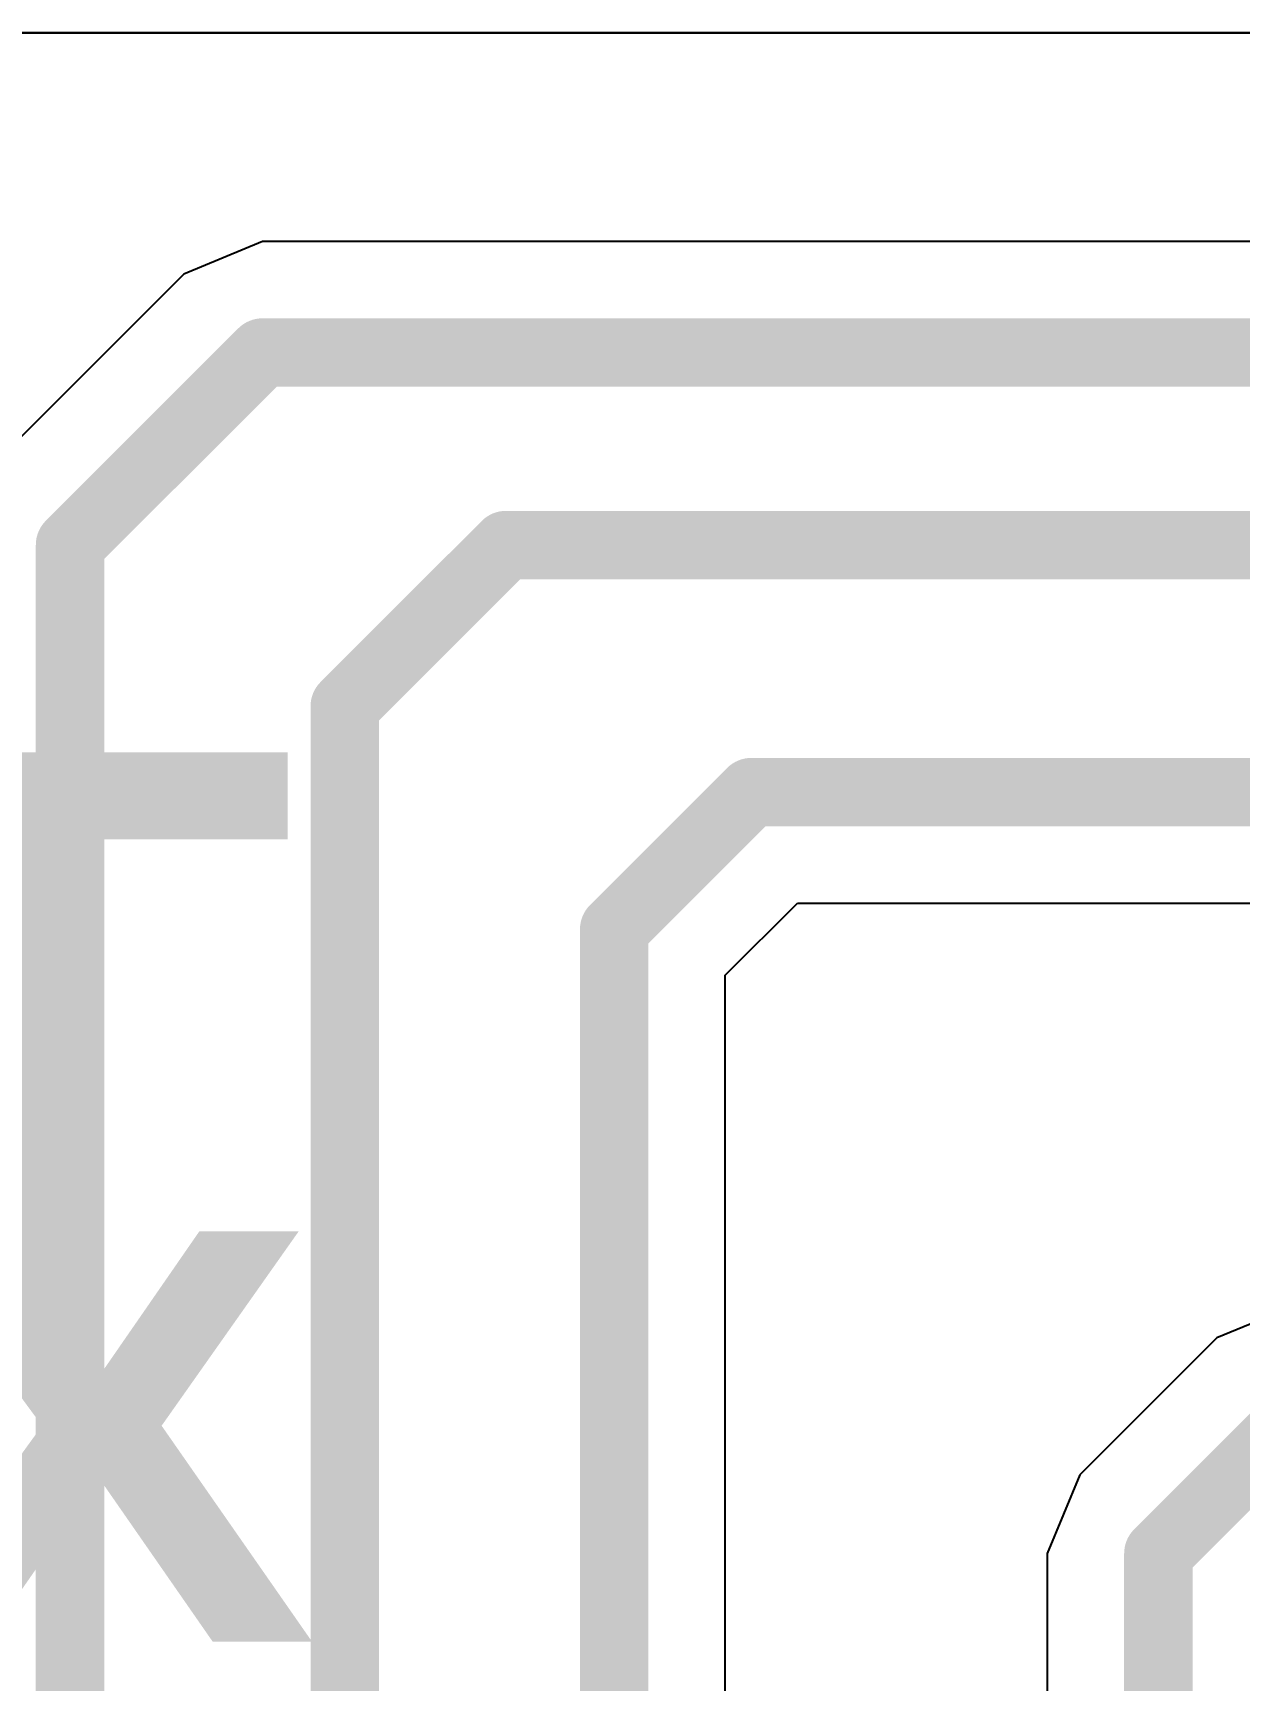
# Model space of a CAD drawing. Header units: inches. Extents: x -4 to 5258, y -4 to 5281.
# Drawn here: x 21.1 to 25.58, y 60.94 to 67.06 of the extents above; entities that cross this region are included whole.
import ezdxf

# ---------------------------------------------------------------- set-up
doc = ezdxf.new("R2010")
doc.units = ezdxf.units.IN
doc.layers.add('Top Layer', color=1, linetype='Continuous')
doc.layers.add('Top Overlay', color=2, linetype='Continuous')
doc.styles.add('Arial Black_Bold', font='', dxfattribs={"height": 0.2})
doc.styles.get('Arial Black_Bold').set_extended_font_data('Arial Black', bold=True)

msp = doc.modelspace()

# ---------------------------------------------------------------- linework, layer by layer
at = {"layer": 'Top Layer'}
for p, q in [((42.50247531999999, 67.05768656), (4.5293661, 67.05765354)), ((4.5293661, 67.05765354), (39.22663731999999, 67.05768402)), ((21.95537138, 66.28317452), (21.66376668, 66.16238736)), ((31.76777492, 66.28317452), (21.95537138, 66.28317452)), ((21.66376668, 66.16238736), (20.94935358, 65.44797426)), ((23.67334102, 63.55813297999999), (23.9410875, 63.82587945999999)), ((23.9410875, 63.82587945999999), (28.30020502, 63.82587945999999)), ((23.67334102, 55.67300777999999), (23.67334102, 63.55813297999999)), ((25.78970966, 62.3316), (25.49810496, 62.21081284)), ((25.49810496, 62.21081284), (24.98933534, 61.70204321999999)), ((24.98933534, 61.70204321999999), (24.86854818, 61.41043852)), ((24.86854818, 61.41043852), (24.86854818, 55.67594656))]:
    msp.add_line(p, q, dxfattribs=at)
for points in [[(21.24095828, 65.15636955999999, 0.254, 0.254, 0), (21.95537138, 65.87078265999999, 0.254, 0.254, 0)], [(21.95537138, 65.87078265999999, 0.254, 0.254, 0), (32.13885622, 65.87078265999999, 0.254, 0.254, 0)], [(21.24095828, 54.74484606, 0.254, 0.254, 0), (21.24095828, 65.15636955999999, 0.254, 0.254, 0)], [(22.26071748, 64.55715308, 0.254, 0.254, 0), (22.85926086, 65.15569646, 0.254, 0.254, 0)], [(22.85926086, 65.15569646, 0.254, 0.254, 0), (31.64503958, 65.15569646, 0.254, 0.254, 0)], [(22.26071748, 54.75461998, 0.254, 0.254, 0), (22.26071748, 64.55715308, 0.254, 0.254, 0)], [(23.26094916, 63.72895052, 0.254, 0.254, 0), (23.77026996, 64.23827132, 0.254, 0.254, 0)], [(23.77026996, 64.23827132, 0.254, 0.254, 0), (28.6745553, 64.23827132, 0.254, 0.254, 0)], [(23.26094916, 54.74484606, 0.254, 0.254, 0), (23.26094916, 63.72895052, 0.254, 0.254, 0)], [(25.28094004, 61.41043852, 0.254, 0.254, 0), (25.78970966, 61.91920813999999, 0.254, 0.254, 0)], [(25.28094004, 54.74484606, 0.254, 0.254, 0), (25.28094004, 61.41043852, 0.254, 0.254, 0)]]:
    msp.add_lwpolyline(points, format="xyseb", dxfattribs=at)
for points in [[(21.89187138, 65.87078265999999, 0.127, 0.127, 1), (22.01887138, 65.87078265999999, 0.127, 0.127, 1)], [(21.89187138, 65.87078265999999, 0.127, 0.127, 1), (22.01887138, 65.87078265999999, 0.127, 0.127, 1)], [(21.17745828, 65.15636955999999, 0.127, 0.127, 1), (21.30445828, 65.15636955999999, 0.127, 0.127, 1)], [(21.17745828, 65.15636955999999, 0.127, 0.127, 1), (21.30445828, 65.15636955999999, 0.127, 0.127, 1)], [(22.79576086, 65.15569646, 0.127, 0.127, 1), (22.92276086, 65.15569646, 0.127, 0.127, 1)], [(22.79576086, 65.15569646, 0.127, 0.127, 1), (22.92276086, 65.15569646, 0.127, 0.127, 1)], [(22.19721748, 64.55715308, 0.127, 0.127, 1), (22.32421748, 64.55715308, 0.127, 0.127, 1)], [(22.19721748, 64.55715308, 0.127, 0.127, 1), (22.32421748, 64.55715308, 0.127, 0.127, 1)], [(23.70676996, 64.23827132, 0.127, 0.127, 1), (23.83376996, 64.23827132, 0.127, 0.127, 1)], [(23.70676996, 64.23827132, 0.127, 0.127, 1), (23.83376996, 64.23827132, 0.127, 0.127, 1)], [(23.19744916, 63.72895052, 0.127, 0.127, 1), (23.32444916, 63.72895052, 0.127, 0.127, 1)], [(23.19744916, 63.72895052, 0.127, 0.127, 1), (23.32444916, 63.72895052, 0.127, 0.127, 1)], [(25.21744004, 61.41043852, 0.127, 0.127, 1), (25.34444004, 61.41043852, 0.127, 0.127, 1)], [(25.21744004, 61.41043852, 0.127, 0.127, 1), (25.34444004, 61.41043852, 0.127, 0.127, 1)]]:
    msp.add_lwpolyline(points, format="xyseb", close=True, dxfattribs=at)

# ---------------------------------------------------------------- texts
at = {"layer": 'Top Overlay', "style": 'Arial Black_Bold'}
for s, height, p in [('UART', 2.00000108, (13.20165508, 62.38623793999999)), ('TX', 1.524, (19.04666244, 61.08341351999999))]:
    msp.add_text(s, height=height, rotation=360, dxfattribs=at).set_placement(p)

doc.saveas('drawing.dxf')
